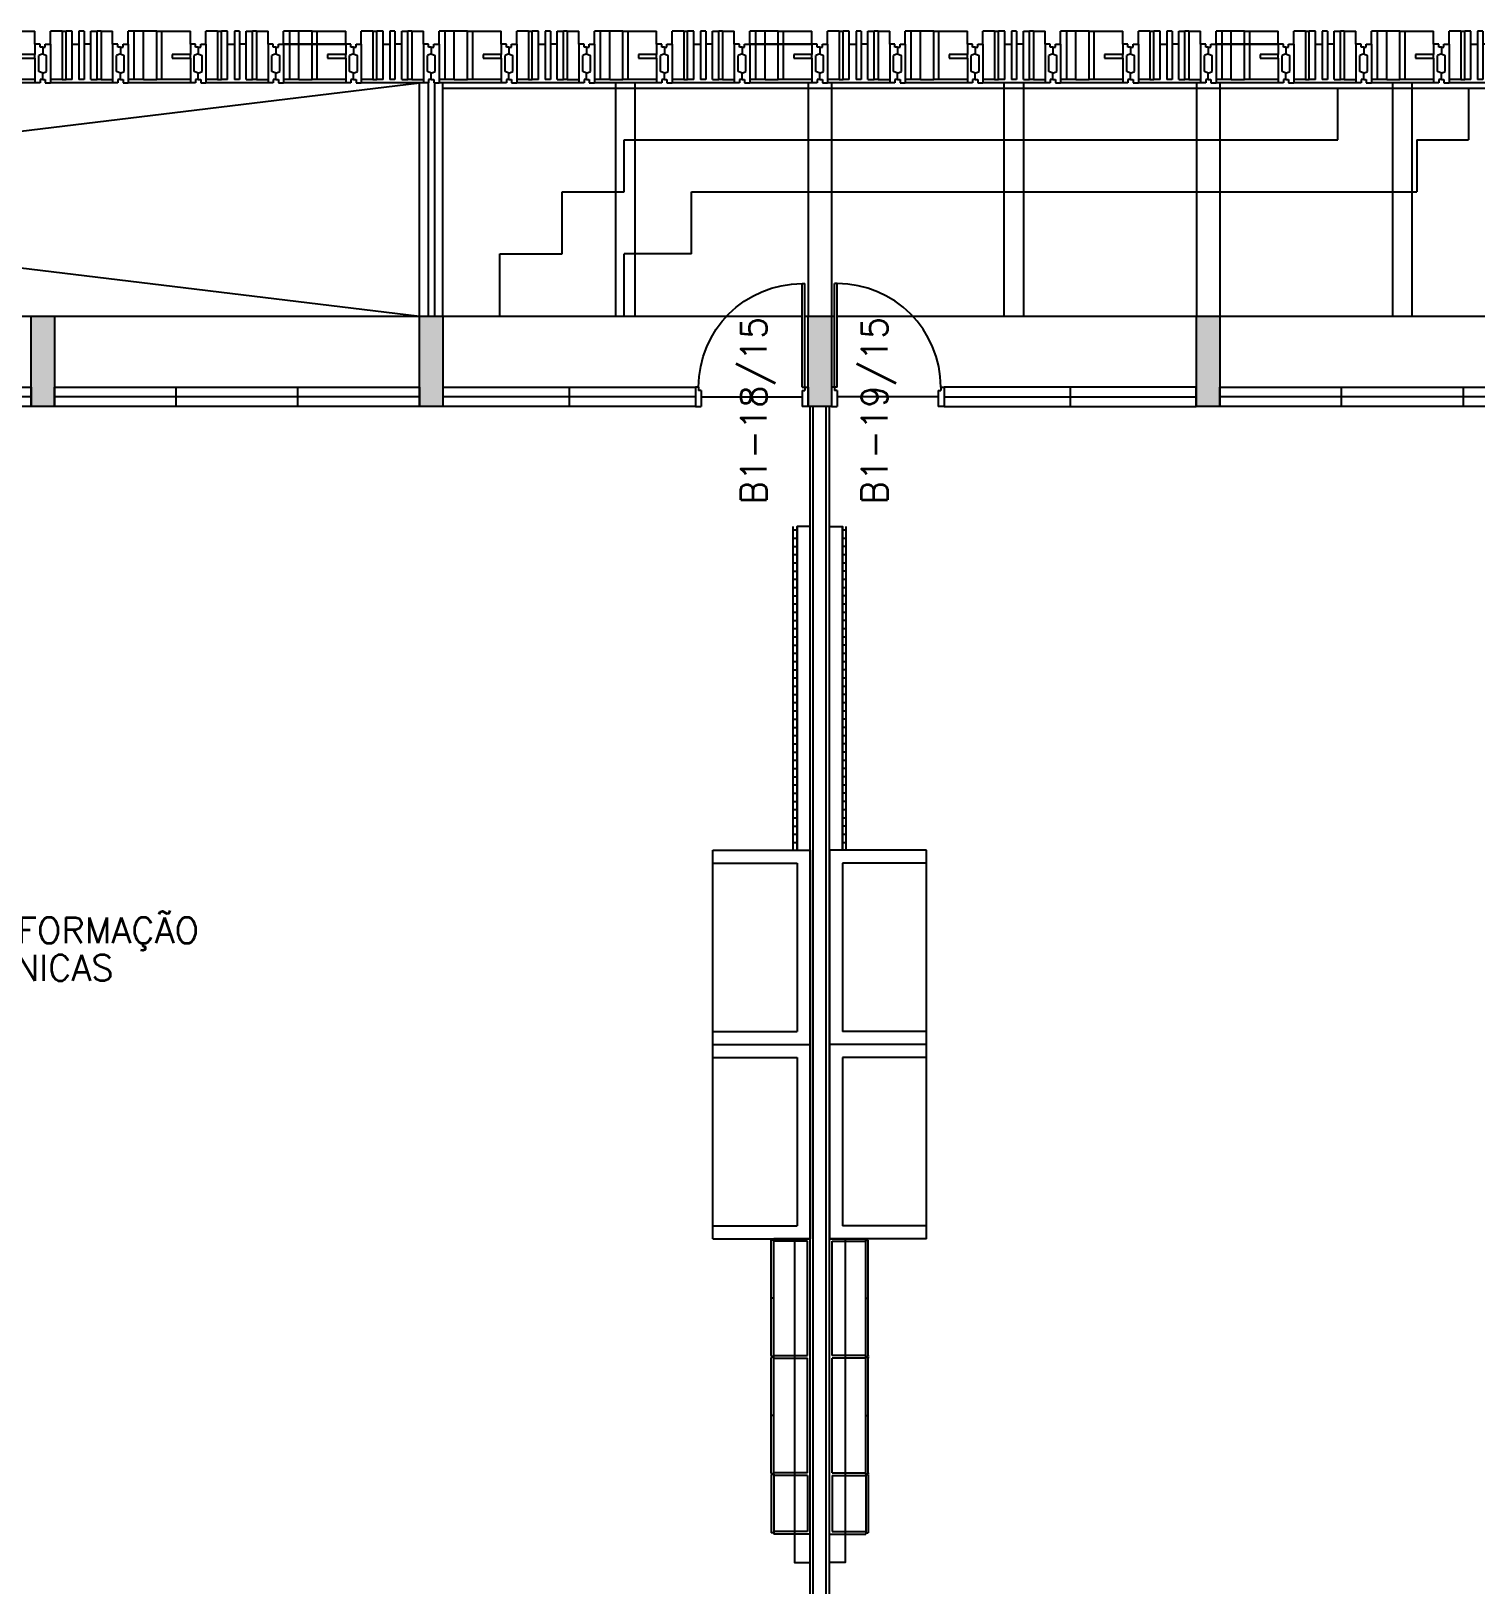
# Model space of a CAD drawing. Header units: inches. Extents: x -15 to 119, y -6 to 56.
# Drawn here: x 11.71 to 22.87, y 37.93 to 49.93 of the extents above; entities that cross this region are included whole.
import ezdxf

# ---------------------------------------------------------------- set-up
doc = ezdxf.new("R2010")
doc.units = ezdxf.units.IN
doc.header["$MEASUREMENT"] = 0
doc.header["$PDMODE"] = 1
doc.linetypes.add('HIDDEN', pattern=[9.525, 6.35, -3.175])
doc.layers.get('0').update_dxf_attribs({"linetype": 'CONTINUOUS'})
for name, color, linetype in [('ar-acesso', 2, 'CONTINUOUS'), ('ar-alv', 2, 'CONTINUOUS'), ('ar-armarioproj', 1, 'HIDDEN'), ('ar-brs', 1, 'CONTINUOUS'), ('ar-cap', 2, 'CONTINUOUS'), ('ar-castelo', 2, 'CONTINUOUS'), ('ar-esq', 2, 'CONTINUOUS'), ('ar-estc', 3, 'CONTINUOUS'), ('ar-grade-lab', 2, 'CONTINUOUS'), ('ar-proj', 1, 'HIDDEN'), ('ar-reboco', 2, 'CONTINUOUS'), ('ar-xis', 1, 'CONTINUOUS'), ('brs-proj', 1, 'HIDDEN'), ('brs1', 2, 'CONTINUOUS'), ('brs2', 1, 'CONTINUOUS'), ('brs3', 1, 'CONTINUOUS'), ('brs4', 1, 'CONTINUOUS'), ('brs5', 1, 'CONTINUOUS'), ('cap01', 2, 'CONTINUOUS'), ('cap02', 1, 'CONTINUOUS'), ('cong', 7, 'CONTINUOUS'), ('ENDEREÇO', 2, 'CONTINUOUS'), ('esq-01', 3, 'CONTINUOUS'), ('esq-02', 2, 'CONTINUOUS'), ('estc-01', 3, 'CONTINUOUS'), ('h-estc', 8, 'CONTINUOUS'), ('ptm', 2, 'CONTINUOUS')]:
    doc.layers.add(name, color=color, linetype=linetype)
doc.styles.add('UNB-100', font='simplex.shx', dxfattribs={"height": 0.2})
pattern_1 = [(0, (78.11, 87.475), (0, 0.0635), [])]
pattern_2 = [(0, (75.11, 47.725), (0, 0.0635), [])]

# ---------------------------------------------------------------- blocks, each defined once
blk = doc.blocks.new('plr01-01p')
at = {"layer": 'h-estc'}
blk.add_hatch(color=256, dxfattribs=at).paths.add_polyline_path([(0.09, 0.075), (-0.09, 0.075), (-0.09, -0.625), (0.09, -0.625)])
at = {"layer": 'cong'}
blk.add_point((0, 0), dxfattribs=at)
at = {"layer": 'estc-01'}
blk.add_lwpolyline([(-0.09, 0.075), (-0.09, -0.625), (0.09, -0.625), (0.09, 0.075)], close=True, dxfattribs=at)
blk = doc.blocks.new('esq02-01p')
at = {"layer": 'cong'}
blk.add_point((0, 0), dxfattribs=at)
at = {"layer": 'esq-01'}
for p, q in [((2.91, 0), (0.09, 0)), ((1.03, -0.075), (1.03, 0.075)), ((1.97, -0.075), (1.97, 0.075))]:
    blk.add_line(p, q, dxfattribs=at)
at = {"layer": 'esq-02'}
blk.add_lwpolyline([(2.91, -0.075), (0.09, -0.075), (0.09, 0.075), (2.91, 0.075)], close=True, dxfattribs=at)
blk = doc.blocks.new('pm-80-01p')
at = {"layer": 'cong'}
blk.add_point((0, 0), dxfattribs=at)
at = {"layer": 'ptm'}
for p, q in [((0.105, 0.075), (0.105, 0.875)), ((0.125, 0.875), (0.105, 0.875)), ((0.125, 0.075), (0.125, 0.875)), ((0.105, 0.075), (0.08, 0.075)), ((0.08, 0.075), (0.08, -0.075)), ((0.125, 0.075), (0.105, 0.075)), ((0.105, 0.075), (0.105, 0.05)), ((0.125, 0.05), (0.105, 0.05)), ((0.125, 0.05), (0.125, -0.075)), ((0.905, 0.05), (0.905, -0.075)), ((0.905, 0.05), (0.925, 0.05)), ((0.925, 0.075), (0.95, 0.075)), ((0.925, 0.075), (0.925, 0.05)), ((0.95, 0.075), (0.95, -0.075)), ((0.08, -0.075), (0.125, -0.075)), ((0.95, -0.075), (0.905, -0.075))]:
    blk.add_line(p, q, dxfattribs=at)
at = {"layer": 'ptm', "color": 1}
blk.add_arc((0.125, 0.075), 0.8, 360, 90, dxfattribs=at)
blk = doc.blocks.new('esq05-01p')
at = {"layer": 'cong'}
blk.add_point((0, 0), dxfattribs=at)
at = {"layer": 'esq-01'}
blk.add_line((2.0375, 0), (0.09, 0), dxfattribs=at)
at = {"layer": 'esq-02'}
blk.add_line((1.06375, 0.075), (1.06375, -0.075), dxfattribs=at)
blk.add_lwpolyline([(2.0375, -0.075), (0.09, -0.075), (0.09, 0.075), (2.0375, 0.075), (2.0375, -0.075)], close=True, dxfattribs=at)
at = {"xscale": -1}
blk.add_blockref('pm-80-01p', (2.9875, 0), dxfattribs=at)
blk = doc.blocks.new('brs01-01p-oeste')
at = {"layer": 'brs-proj'}
for p, q in [((0.92, -0.2), (0.92, 0.175)), ((2.12, -0.2), (2.12, 0.175))]:
    blk.add_line(p, q, dxfattribs=at)
at = {"layer": 'brs1'}
for p, q in [((0.18, -0.2), (0.18, 0.175)), ((0.228, 0.175), (0.18, 0.175)), ((0.228, -0.2), (0.228, 0.175)), ((0.372, -0.2), (0.372, 0.175)), ((0.372, 0.175), (0.42, 0.175)), ((0.42, -0.2), (0.42, 0.175)), ((0.707, -0.2), (0.707, 0.175)), ((0.778, 0.175), (0.707, 0.175)), ((0.778, -0.2), (0.778, 0.175)), ((1.38, -0.2), (1.38, 0.175)), ((1.428, 0.175), (1.38, 0.175)), ((1.428, -0.2), (1.428, 0.175)), ((1.572, -0.2), (1.572, 0.175)), ((1.572, 0.175), (1.62, 0.175)), ((1.62, -0.2), (1.62, 0.175)), ((1.907, -0.2), (1.907, 0.175)), ((1.978, 0.175), (1.907, 0.175)), ((1.978, -0.2), (1.978, 0.175)), ((2.58, -0.2), (2.58, 0.175)), ((2.628, 0.175), (2.58, 0.175)), ((2.628, -0.2), (2.628, 0.175)), ((2.772, -0.2), (2.772, 0.175)), ((2.772, 0.175), (2.82, 0.175)), ((2.82, -0.2), (2.82, 0.175)), ((0, 0.05), (0.02, 0.05)), ((0, 0.05), (0, 0)), ((0, 0), (0.03, -0.013)), ((0.02, 0.075), (0.06, 0.075)), ((0.02, 0.05), (0.02, 0.075)), ((0.06, 0.075), (0.06, -0.225)), ((0.54, 0.075), (0.54, -0.225)), ((0.58, 0.075), (0.54, 0.075)), ((0.6, 0), (0.57, -0.013)), ((0.58, 0.05), (0.58, 0.075)), ((0.6, 0.05), (0.58, 0.05)), ((0.6, 0.05), (0.62, 0.05)), ((0.6, 0.05), (0.6, 0)), ((0.6, 0.05), (0.6, 0)), ((0.6, 0), (0.63, -0.013)), ((0.62, 0.075), (0.66, 0.075)), ((0.62, 0.05), (0.62, 0.075)), ((0.66, 0.075), (0.66, -0.225)), ((1.14, 0.075), (1.14, -0.005)), ((1.18, 0.075), (1.14, 0.075)), ((1.2, 0), (1.17, -0.013)), ((1.18, 0.05), (1.18, 0.075)), ((1.2, 0.05), (1.18, 0.05)), ((1.2, 0.05), (1.22, 0.05)), ((1.2, 0.05), (1.2, 0)), ((1.2, 0.05), (1.2, 0)), ((1.2, 0), (1.23, -0.013)), ((1.22, 0.075), (1.26, 0.075)), ((1.22, 0.05), (1.22, 0.075)), ((1.26, 0.075), (1.26, -0.225)), ((1.74, 0.075), (1.74, -0.225)), ((1.78, 0.075), (1.74, 0.075)), ((1.8, 0), (1.77, -0.013)), ((1.78, 0.05), (1.78, 0.075)), ((1.8, 0.05), (1.78, 0.05)), ((1.8, 0.05), (1.82, 0.05)), ((1.8, 0.05), (1.8, 0)), ((1.8, 0.05), (1.8, 0)), ((1.8, 0), (1.83, -0.013)), ((1.82, 0.075), (1.86, 0.075)), ((1.82, 0.05), (1.82, 0.075)), ((1.86, 0.075), (1.86, -0.225)), ((2.34, 0.075), (2.34, -0.005)), ((2.38, 0.075), (2.34, 0.075)), ((2.4, 0), (2.37, -0.013)), ((2.38, 0.05), (2.38, 0.075)), ((2.4, 0.05), (2.38, 0.05)), ((2.4, 0.05), (2.42, 0.05)), ((2.4, 0.05), (2.4, 0)), ((2.4, 0.05), (2.4, 0)), ((2.4, 0), (2.43, -0.013)), ((2.42, 0.075), (2.46, 0.075)), ((2.42, 0.05), (2.42, 0.075)), ((2.46, 0.075), (2.46, -0.225)), ((2.94, 0.075), (2.94, -0.225)), ((2.98, 0.075), (2.94, 0.075)), ((3, 0), (2.97, -0.013)), ((2.98, 0.05), (2.98, 0.075)), ((3, 0.05), (2.98, 0.05)), ((3, 0.05), (3, 0)), ((0.03, -0.137), (0.03, -0.013)), ((0.57, -0.137), (0.57, -0.013)), ((0.63, -0.137), (0.63, -0.013)), ((1.14, -0.005), (1, -0.005)), ((1, -0.005), (1, -0.035)), ((1, -0.035), (1.14, -0.035)), ((1.14, -0.035), (1.14, -0.225)), ((1.17, -0.137), (1.17, -0.013)), ((1.23, -0.137), (1.23, -0.013)), ((1.77, -0.137), (1.77, -0.013)), ((1.83, -0.137), (1.83, -0.013)), ((2.34, -0.005), (2.2, -0.005)), ((2.2, -0.005), (2.2, -0.035)), ((2.2, -0.035), (2.34, -0.035)), ((2.34, -0.035), (2.34, -0.225)), ((2.37, -0.137), (2.37, -0.013)), ((2.43, -0.137), (2.43, -0.013)), ((2.97, -0.137), (2.97, -0.013)), ((0, -0.15), (0.03, -0.137)), ((0, -0.2), (0, -0.15)), ((0, -0.2), (0.02, -0.2)), ((0.02, -0.2), (0.02, -0.225)), ((0.02, -0.225), (0.06, -0.225)), ((0.228, -0.2), (0.18, -0.2)), ((0.372, -0.2), (0.42, -0.2)), ((0.58, -0.225), (0.54, -0.225)), ((0.6, -0.15), (0.57, -0.137)), ((0.58, -0.2), (0.58, -0.225)), ((0.6, -0.2), (0.58, -0.2)), ((0.6, -0.15), (0.63, -0.137)), ((0.6, -0.2), (0.6, -0.15)), ((0.6, -0.2), (0.6, -0.15)), ((0.6, -0.2), (0.62, -0.2)), ((0.62, -0.2), (0.62, -0.225)), ((0.62, -0.225), (0.66, -0.225)), ((1.18, -0.225), (1.14, -0.225)), ((1.2, -0.15), (1.17, -0.137)), ((1.18, -0.2), (1.18, -0.225)), ((1.2, -0.2), (1.18, -0.2)), ((1.2, -0.15), (1.23, -0.137)), ((1.2, -0.2), (1.2, -0.15)), ((1.2, -0.2), (1.2, -0.15)), ((1.2, -0.2), (1.22, -0.2)), ((1.22, -0.2), (1.22, -0.225)), ((1.22, -0.225), (1.26, -0.225)), ((1.428, -0.2), (1.38, -0.2)), ((1.572, -0.2), (1.62, -0.2)), ((1.78, -0.225), (1.74, -0.225)), ((1.8, -0.15), (1.77, -0.137)), ((1.78, -0.2), (1.78, -0.225)), ((1.8, -0.2), (1.78, -0.2)), ((1.8, -0.15), (1.83, -0.137)), ((1.8, -0.2), (1.8, -0.15)), ((1.8, -0.2), (1.8, -0.15)), ((1.8, -0.2), (1.82, -0.2)), ((1.82, -0.2), (1.82, -0.225)), ((1.82, -0.225), (1.86, -0.225)), ((1.978, -0.2), (1.907, -0.2)), ((2.38, -0.225), (2.34, -0.225)), ((2.4, -0.15), (2.37, -0.137)), ((2.38, -0.2), (2.38, -0.225)), ((2.4, -0.2), (2.38, -0.2)), ((2.4, -0.15), (2.43, -0.137)), ((2.4, -0.2), (2.4, -0.15)), ((2.4, -0.2), (2.4, -0.15)), ((2.4, -0.2), (2.42, -0.2)), ((2.42, -0.2), (2.42, -0.225)), ((2.42, -0.225), (2.46, -0.225)), ((2.628, -0.2), (2.58, -0.2)), ((2.772, -0.2), (2.82, -0.2)), ((2.98, -0.225), (2.94, -0.225)), ((3, -0.15), (2.97, -0.137)), ((2.98, -0.2), (2.98, -0.225)), ((3, -0.2), (2.98, -0.2)), ((3, -0.2), (3, -0.15))]:
    blk.add_line(p, q, dxfattribs=at)
at = {"layer": 'brs2'}
for p, q in [((0.228, 0.075), (0.28, 0.075)), ((0.372, 0.075), (0.32, 0.075)), ((1.428, 0.075), (1.48, 0.075)), ((1.572, 0.075), (1.52, 0.075)), ((2.628, 0.075), (2.68, 0.075)), ((2.772, 0.075), (2.72, 0.075)), ((0.54, -0.225), (0.06, -0.225)), ((1.14, -0.225), (0.66, -0.225)), ((1.74, -0.225), (1.26, -0.225)), ((2.34, -0.225), (1.86, -0.225)), ((2.94, -0.225), (2.46, -0.225))]:
    blk.add_line(p, q, dxfattribs=at)
at = {"layer": 'brs3'}
for p, q in [((0.15, 0.175), (0.18, 0.175)), ((0.45, 0.175), (0.42, 0.175)), ((1.35, 0.175), (1.38, 0.175)), ((1.65, 0.175), (1.62, 0.175)), ((2.55, 0.175), (2.58, 0.175)), ((2.85, 0.175), (2.82, 0.175)), ((0.15, -0.2), (0.18, -0.2)), ((0.45, -0.2), (0.42, -0.2)), ((0.778, -0.2), (0.707, -0.2)), ((1.35, -0.2), (1.38, -0.2)), ((1.65, -0.2), (1.62, -0.2)), ((2.55, -0.2), (2.58, -0.2)), ((2.85, -0.2), (2.82, -0.2))]:
    blk.add_line(p, q, dxfattribs=at)
at = {"layer": 'brs4'}
for p, q in [((0.06, 0.075), (0.06, 0.175)), ((0.15, 0.175), (0.06, 0.175)), ((0.15, 0.175), (0.15, -0.2)), ((0.28, 0.175), (0.28, -0.2)), ((0.32, 0.175), (0.28, 0.175)), ((0.32, 0.175), (0.32, -0.2)), ((0.45, 0.175), (0.54, 0.175)), ((0.45, 0.175), (0.45, -0.2)), ((0.54, 0.075), (0.54, 0.175)), ((0.66, 0.075), (0.66, 0.175)), ((0.707, 0.175), (0.66, 0.175)), ((0.88, 0.175), (0.778, 0.175)), ((0.88, 0.175), (1.14, 0.175)), ((0.88, -0.2), (0.88, 0.175)), ((1.14, 0.075), (1.14, 0.175)), ((1.26, 0.075), (1.26, 0.175)), ((1.35, 0.175), (1.26, 0.175)), ((1.35, 0.175), (1.35, -0.2)), ((1.48, 0.175), (1.48, -0.2)), ((1.52, 0.175), (1.48, 0.175)), ((1.52, 0.175), (1.52, -0.2)), ((1.65, 0.175), (1.74, 0.175)), ((1.65, 0.175), (1.65, -0.2)), ((1.74, 0.075), (1.74, 0.175)), ((1.86, 0.075), (1.86, 0.175)), ((1.907, 0.175), (1.86, 0.175)), ((2.08, 0.175), (1.978, 0.175)), ((2.08, 0.175), (2.34, 0.175)), ((2.08, -0.2), (2.08, 0.175)), ((2.34, 0.075), (2.34, 0.175)), ((2.46, 0.075), (2.46, 0.175)), ((2.55, 0.175), (2.46, 0.175)), ((2.55, 0.175), (2.55, -0.2)), ((2.68, 0.175), (2.68, -0.2)), ((2.72, 0.175), (2.68, 0.175)), ((2.72, 0.175), (2.72, -0.2)), ((2.85, 0.175), (2.94, 0.175)), ((2.85, 0.175), (2.85, -0.2)), ((2.94, 0.075), (2.94, 0.175)), ((0.15, -0.2), (0.06, -0.2)), ((0.32, -0.2), (0.28, -0.2)), ((0.45, -0.2), (0.54, -0.2)), ((0.707, -0.2), (0.66, -0.2)), ((0.778, -0.2), (0.88, -0.2)), ((1.14, -0.2), (0.88, -0.2)), ((1.35, -0.2), (1.26, -0.2)), ((1.52, -0.2), (1.48, -0.2)), ((1.65, -0.2), (1.74, -0.2)), ((1.907, -0.2), (1.86, -0.2)), ((1.978, -0.2), (2.08, -0.2)), ((2.34, -0.2), (2.08, -0.2)), ((2.55, -0.2), (2.46, -0.2)), ((2.72, -0.2), (2.68, -0.2)), ((2.85, -0.2), (2.94, -0.2))]:
    blk.add_line(p, q, dxfattribs=at)
at = {"layer": 'brs5'}
for p, q in [((1.14, -0.035), (1.14, -0.005)), ((2.34, -0.035), (2.34, -0.005))]:
    blk.add_line(p, q, dxfattribs=at)
at = {"layer": 'cong'}
for p in [(0, 0), (1.2, 0), (1.2, 0), (2.4, 0), (2.4, 0)]:
    blk.add_point(p, dxfattribs=at)
blk = doc.blocks.new('BRS01-01C-')
at = {"layer": 'brs-proj'}
for p, q in [((-0.075, 0.54), (-0.075, 0.06)), ((0.2, 0.28), (-0.175, 0.28))]:
    blk.add_line(p, q, dxfattribs=at)
at = {"layer": 'brs1'}
for p, q in [((-0.05, 0.6), (-0.05, 0.58)), ((-0.05, 0.6), (0, 0.6)), ((0, 0.6), (0.013, 0.57)), ((0.15, 0.6), (0.137, 0.57)), ((0.2, 0.6), (0.15, 0.6)), ((0.2, 0.6), (0.2, 0.58)), ((-0.075, 0.58), (-0.075, 0.54)), ((-0.05, 0.58), (-0.075, 0.58)), ((-0.075, 0.54), (0.225, 0.54)), ((0.137, 0.57), (0.013, 0.57)), ((0.2, 0.58), (0.225, 0.58)), ((0.225, 0.58), (0.225, 0.54)), ((-0.075, 0.06), (0.005, 0.06)), ((-0.075, 0.02), (-0.075, 0.06)), ((-0.05, 0.02), (-0.075, 0.02)), ((-0.05, 0), (-0.05, 0.02)), ((-0.05, 0), (0, 0)), ((0, 0), (0.013, 0.03)), ((0.137, 0.03), (0.013, 0.03)), ((0.035, 0.06), (0.225, 0.06)), ((0.15, 0), (0.137, 0.03)), ((0.2, 0), (0.15, 0)), ((0.2, 0.02), (0.225, 0.02)), ((0.2, 0), (0.2, 0.02)), ((0.225, 0.02), (0.225, 0.06))]:
    blk.add_line(p, q, dxfattribs=at)
at = {"layer": 'brs2'}
blk.add_line((0.225, 0.06), (0.225, 0.54), dxfattribs=at)
at = {"layer": 'brs3'}
for p, q in [((0.2, 0.493), (-0.175, 0.493)), ((-0.175, 0.422), (-0.175, 0.493)), ((0.2, 0.422), (0.2, 0.493)), ((0.2, 0.422), (-0.175, 0.422)), ((0.005, 0.06), (0.005, 0.2)), ((0.005, 0.2), (0.035, 0.2)), ((0.035, 0.2), (0.035, 0.06))]:
    blk.add_line(p, q, dxfattribs=at)
at = {"layer": 'brs4'}
for p, q in [((-0.075, 0.54), (-0.175, 0.54)), ((-0.175, 0.493), (-0.175, 0.54)), ((0.2, 0.493), (0.2, 0.54)), ((-0.175, 0.32), (-0.175, 0.06)), ((0.2, 0.32), (-0.175, 0.32)), ((0.2, 0.06), (0.2, 0.32)), ((-0.075, 0.06), (-0.175, 0.06))]:
    blk.add_line(p, q, dxfattribs=at)
at = {"layer": 'brs4', "color": 1}
for p, q in [((-0.175, 0.32), (-0.175, 0.422)), ((0.2, 0.422), (0.2, 0.32))]:
    blk.add_line(p, q, dxfattribs=at)
at = {"layer": 'brs5'}
blk.add_line((-0.075, 0.06), (-0.075, 0.54), dxfattribs=at)
at = {"layer": 'brs5', "color": 2}
blk.add_line((0.035, 0.06), (0.005, 0.06), dxfattribs=at)
at = {"layer": 'cong'}
blk.add_point((0, 0), dxfattribs=at)
blk = doc.blocks.new('cp-01p')
at = {"layer": 'cap01'}
for p, q in [((-0.75, 0.75), (-0.75, 0.65)), ((-0.75, 0.75), (0, 0.75)), ((-0.725, 0.75), (0, 0.75)), ((0, -0.75), (0, 0.75)), ((-0.75, 0.65), (-0.1, 0.65)), ((-0.1, -0.65), (-0.1, 0.65)), ((-0.75, -0.65), (-0.1, -0.65)), ((-0.75, -0.65), (-0.75, -0.75)), ((-0.75, -0.75), (0, -0.75))]:
    blk.add_line(p, q, dxfattribs=at)
at = {"layer": 'cap02'}
blk.add_line((-0.75, 0.65), (-0.75, -0.65), dxfattribs=at)
blk = doc.blocks.new('mob-ar6')
at = {"layer": 'ar-armarioproj'}
for p, q in [((-0.48, 0.28), (-1.3925, 0.28)), ((-1.3925, 0), (-1.3925, 0.28)), ((-0.49, 0.3), (-1.3825, 0.3)), ((-1.3825, 0.28), (-1.3825, 0.3)), ((-1.3725, 0.02), (-1.3725, 0.28)), ((-0.9325, 0.28), (-0.9325, 0.3)), ((-0.49, 0.3), (-0.4825, 0.3)), ((-0.49, 0.28), (-0.49, 0.02)), ((-0.4825, 0.28), (-0.4825, 0.3)), ((0.425, 0.28), (-0.48, 0.28)), ((-0.4775, 0.3), (-0.47, 0.3)), ((-0.4775, 0.28), (-0.4775, 0.3)), ((0.415, 0.3), (-0.47, 0.3)), ((-0.47, 0.28), (-0.47, 0.02)), ((-0.0275, 0.28), (-0.0275, 0.3)), ((0.415, 0.3), (0.4225, 0.3)), ((0.415, 0.02), (0.415, 0.28)), ((0.4225, 0.28), (0.4225, 0.3)), ((0.425, 0.28), (0.8875, 0.28)), ((0.4275, 0.28), (0.4275, 0.3)), ((0.4275, 0.3), (0.435, 0.3)), ((0.435, 0.3), (0.8675, 0.3)), ((0.435, 0.02), (0.435, 0.28)), ((0.8675, 0.3), (0.8775, 0.3)), ((0.8675, 0.02), (0.8675, 0.28)), ((0.8775, 0.28), (0.8775, 0.3)), ((0.8875, 0), (0.8875, 0.28)), ((-0.49, 0.02), (-1.3725, 0.02)), ((0.415, 0.02), (-0.47, 0.02)), ((0.435, 0.02), (0.8675, 0.02)), ((0.8875, 0), (-1.3925, 0))]:
    blk.add_line(p, q, dxfattribs=at)
at = {"layer": 'cong'}
blk.add_point((-0.025, 0), dxfattribs=at)

msp = doc.modelspace()

# ---------------------------------------------------------------- hatches: boundary and pattern name
at = {"layer": 'ar-grade-lab'}
h = msp.add_hatch(dxfattribs=at)
h.set_pattern_fill('LINE', color=256, scale=0.02, style=0)
h.set_pattern_definition(pattern_1)
h.paths.add_polyline_path([(17.625, 46.1), (17.595, 46.1), (17.595, 45.6), (17.625, 45.6)])
h.paths.add_polyline_path([(17.625, 45.6), (17.595, 45.6), (17.595, 44.6), (17.625, 44.6)])
h.paths.add_polyline_path([(17.625, 44.6), (17.595, 44.6), (17.595, 43.6), (17.625, 43.6)])
h.paths.add_polyline_path([(17.132, 45.053), (17.66, 45.053), (17.66, 45.353), (17.132, 45.353)], flags=9)
h.paths.add_polyline_path([(16.711, 44.778), (17.678, 44.778), (17.678, 45.078), (16.711, 45.078)], flags=9)
h = msp.add_hatch(dxfattribs=at)
h.set_pattern_fill('LINE', color=256, scale=0.02, style=0)
h.set_pattern_definition(pattern_2)
h.paths.add_polyline_path([(17.975, 46.1), (18.005, 46.1), (18.005, 45.6), (17.975, 45.6)])
h.paths.add_polyline_path([(17.975, 45.6), (18.005, 45.6), (18.005, 44.6), (17.975, 44.6)])
h.paths.add_polyline_path([(17.975, 44.6), (18.005, 44.6), (18.005, 43.6), (17.975, 43.6)])
h.paths.add_polyline_path([(18.468, 45.053), (17.94, 45.053), (17.94, 45.353), (18.468, 45.353)], flags=9)
h.paths.add_polyline_path([(18.889, 44.778), (17.922, 44.778), (17.922, 45.078), (18.889, 45.078)], flags=9)
h = msp.add_hatch(dxfattribs=at)
h.set_pattern_fill('LINE', color=256, scale=0.02, style=0)
h.set_pattern_definition(pattern_1)
h.paths.add_polyline_path([(17.625, 45.6), (17.595, 45.6), (17.595, 44.6), (17.625, 44.6)])
h = msp.add_hatch(dxfattribs=at)
h.set_pattern_fill('LINE', color=256, scale=0.02, style=0)
h.set_pattern_definition(pattern_2)
h.paths.add_polyline_path([(17.975, 45.6), (18.005, 45.6), (18.005, 44.6), (17.975, 44.6)])

# ---------------------------------------------------------------- linework, layer by layer
at = {"layer": 'ar-acesso'}
for p, q in [((14.71, 47.725), (14.71, 49.525)), ((14.89, 47.725), (14.89, 49.525)), ((14.89, 49.485), (23.71, 49.485)), ((21.8, 49.085), (21.8, 49.485)), ((22.81, 49.485), (22.81, 49.085)), ((16.29, 49.085), (21.8, 49.085)), ((16.29, 48.685), (16.29, 49.085)), ((22.41, 49.085), (22.41, 48.685)), ((22.41, 49.085), (22.81, 49.085)), ((15.81, 48.685), (16.29, 48.685)), ((15.81, 48.205), (15.81, 48.685)), ((16.81, 48.685), (22.41, 48.685)), ((16.81, 48.205), (16.81, 48.685)), ((15.33, 48.205), (15.81, 48.205)), ((15.33, 47.725), (15.33, 48.205)), ((16.81, 48.205), (16.29, 48.205)), ((16.29, 47.725), (16.29, 48.205)), ((8.875, 47.725), (11.719, 47.725)), ((11.875, 47.725), (14.71, 47.725)), ((14.89, 47.725), (17.665, 47.725)), ((17.685, 47.725), (17.71, 47.725)), ((17.89, 47.725), (17.915, 47.725)), ((17.935, 47.725), (20.71, 47.725)), ((20.89, 47.725), (23.71, 47.725))]:
    msp.add_line(p, q, dxfattribs=at)
at = {"layer": 'ar-alv'}
for p, q in [((17.75, 37.175), (17.75, 47.025)), ((17.85, 37.175), (17.85, 47.025))]:
    msp.add_line(p, q, dxfattribs=at)
at = {"layer": 'ar-castelo'}
for points in [[(17.625, 43.6), (17.725, 43.6), (17.725, 46.1), (17.625, 46.1)], [(17.975, 43.6), (17.875, 43.6), (17.875, 46.1), (17.975, 46.1)], [(17.725, 40.6), (17.605, 40.6), (17.605, 38.1), (17.725, 38.1)], [(17.875, 40.6), (17.995, 40.6), (17.995, 38.1), (17.875, 38.1)]]:
    msp.add_lwpolyline(points, close=True, dxfattribs=at)
at = {"layer": 'ar-esq'}
for p, q in [((14.775, 49.525), (14.775, 47.725)), ((14.825, 49.525), (14.825, 47.725))]:
    msp.add_line(p, q, dxfattribs=at)
at = {"layer": 'ar-grade-lab'}
for p, q in [((17.595, 43.6), (17.595, 46.1)), ((17.625, 43.6), (17.625, 46.1)), ((17.975, 43.6), (17.975, 46.1)), ((18.005, 43.6), (18.005, 46.1))]:
    msp.add_line(p, q, dxfattribs=at)
at = {"layer": 'ar-proj'}
for p, q in [((16.225, 47.725), (16.225, 49.525)), ((16.375, 47.725), (16.375, 49.525)), ((17.71, 49.525), (17.71, 47.725)), ((17.89, 49.525), (17.89, 47.725)), ((19.225, 47.725), (19.225, 49.525)), ((19.375, 47.725), (19.375, 49.525)), ((20.71, 49.525), (20.71, 47.725)), ((20.89, 49.525), (20.89, 47.725)), ((22.225, 47.725), (22.225, 49.525)), ((22.375, 47.725), (22.375, 49.525))]:
    msp.add_line(p, q, dxfattribs=at)
at = {"layer": 'ar-reboco'}
for p, q in [((17.725, 37.175), (17.725, 47.025)), ((17.875, 37.175), (17.875, 47.025))]:
    msp.add_line(p, q, dxfattribs=at)
at = {"layer": 'ar-xis'}
for p, q in [((-0.2, 49.525), (14.71, 47.725)), ((-0.2, 47.725), (14.71, 49.525))]:
    msp.add_line(p, q, dxfattribs=at)
at = {"layer": 'cap02'}
for p, q in [((16.885, 47.1), (17.665, 47.1)), ((18.715, 47.1), (17.935, 47.1))]:
    msp.add_line(p, q, dxfattribs=at)

# ---------------------------------------------------------------- block references
at = {"xscale": -1, "rotation": 90}
msp.add_blockref('mob-ar6', (17.725, 39.208), dxfattribs=at)
at = {"rotation": 270}
msp.add_blockref('mob-ar6', (17.875, 39.208), dxfattribs=at)
at = {"layer": 'ar-brs'}
for p in [(10.6, 49.75), (14.2, 49.75), (17.8, 49.75), (21.4, 49.75)]:
    msp.add_blockref('brs01-01p-oeste', p, dxfattribs=at)
at = {"layer": 'ar-brs', "xscale": -1, "rotation": 90}
for p in [(14.2, 49.75), (17.8, 49.75), (21.4, 49.75)]:
    msp.add_blockref('BRS01-01C-', p, dxfattribs=at)
at = {"layer": 'ar-cap', "xscale": -1, "rotation": 180}
for p in [(17.725, 42.85), (17.725, 41.35)]:
    msp.add_blockref('cp-01p', p, dxfattribs=at)
at = {"layer": 'ar-cap', "rotation": 180}
for p in [(17.875, 42.85), (17.875, 41.35)]:
    msp.add_blockref('cp-01p', p, dxfattribs=at)
at = {"layer": 'ar-esq'}
for name, p in [('esq05-01p', (14.802, 47.1)), ('esq02-01p', (8.8, 47.1)), ('esq02-01p', (11.8, 47.1)), ('esq02-01p', (20.8, 47.1))]:
    msp.add_blockref(name, p, dxfattribs=at)
at = {"layer": 'ar-esq', "xscale": -1}
msp.add_blockref('esq05-01p', (20.797, 47.1), dxfattribs=at)
at = {"layer": 'ar-estc', "xscale": -1, "rotation": 180}
for p in [(11.8, 47.1), (14.8, 47.1), (17.8, 47.1), (20.8, 47.1)]:
    msp.add_blockref('plr01-01p', p, dxfattribs=at)

# ---------------------------------------------------------------- texts
at = {"layer": 'ENDEREÇO', "style": 'UNB-100'}
for s, p in [('B1-18/15', (17.39, 46.271)), ('B1-19/15', (18.322, 46.271))]:
    msp.add_text(s, height=0.2, rotation=90, dxfattribs=at).set_placement(p)
for s, p in [('ISOLAMENTO E TRANSFORMAÇÃO', (8.721, 42.882)), ('DE MOLÉCULAS ORGÂNICAS', (8.721, 42.593))]:
    msp.add_text(s, height=0.2, dxfattribs=at).set_placement(p)

doc.saveas('drawing.dxf')
